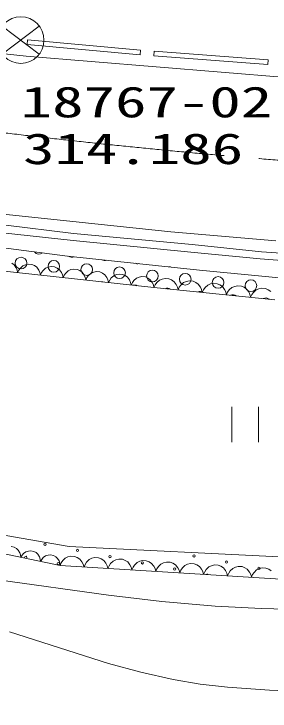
# Model space of a CAD drawing. Units: millimetres, scale not verified. Extents: x 40000 to 680000, y 20000 to 380000.
# Drawn here: x 466778 to 477755, y 239247 to 269059 of the extents above; entities that cross this region are included whole.
import ezdxf
from ezdxf.enums import TextEntityAlignment as Align

# ---------------------------------------------------------------- set-up
doc = ezdxf.new("R2010")
doc.units = ezdxf.units.MM
doc.header["$LTSCALE"] = 1000
doc.linetypes.add('CHAIN', pattern=[18.5, 12, -1.5, 3.5, -1.5])
doc.layers.add('S-SUV', color=7, linetype='Continuous', lineweight=13)
doc.layers.add('S-SUV-ROAD', color=7, linetype='Continuous', lineweight=13)
doc.styles.add('ＭＳ ゴシック', font='')
doc.styles.get('ＭＳ ゴシック').set_extended_font_data('MS Gothic')

# ---------------------------------------------------------------- blocks, each defined once
blk = doc.blocks.new('BUHIN1')
at = {"color": 7, "linetype": 'Continuous', "lineweight": 13}
for p, q in [((-701, -708), (696, 709)), ((-489, 868), (484, -867))]:
    blk.add_line(p, q, dxfattribs=at)
blk.add_circle((0, 0), 995, dxfattribs=at)

msp = doc.modelspace()

# ---------------------------------------------------------------- linework, layer by layer
at = {"layer": 'S-SUV'}
for p, q in [((467302, 267249), (456400, 268391)), ((472188, 267308), (467344, 267747)), ((472206, 267507), (467362, 267947)), ((477672, 267095), (472788, 267469)), ((485417, 265761), (467302, 267249)), ((477657, 266895), (472773, 267270)), ((473495, 259740), (466190, 260509)), ((466311, 260036), (469333, 259669)), ((469313, 259369), (466286, 259703)), ((469333, 259669), (474412, 259194)), ((477996, 259356), (473495, 259740)), ((474363, 258873), (469313, 259369)), ((464977, 259224), (469079, 258703)), ((474412, 259194), (477391, 258892)), ((477333, 258593), (474363, 258873)), ((477391, 258892), (480412, 258655)), ((469079, 258703), (474737, 258107)), ((480376, 258352), (477333, 258593)), ((466783, 258331), (466683, 258401)), ((466866, 258213), (466783, 258331)), ((466914, 258112), (466866, 258213)), ((467056, 258192), (466990, 258104)), ((467163, 258289), (467056, 258192)), ((467276, 258336), (467163, 258289)), ((467394, 258360), (467276, 258336)), ((467545, 258343), (467394, 258360)), ((467656, 258294), (467545, 258343)), ((467756, 258224), (467656, 258294)), ((467840, 258107), (467756, 258224)), ((468136, 258183), (468029, 258086)), ((468249, 258230), (468136, 258183)), ((468368, 258253), (468249, 258230)), ((468518, 258237), (468368, 258253)), ((468629, 258188), (468518, 258237)), ((468730, 258118), (468629, 258188)), ((472778, 257358), (465966, 258102)), ((466939, 257996), (466914, 258112)), ((466990, 258104), (466939, 257996)), ((467888, 258006), (467840, 258107)), ((467912, 257890), (467888, 258006)), ((467963, 257997), (467912, 257890)), ((468029, 258086), (467963, 257997)), ((468813, 258001), (468730, 258118)), ((468861, 257899), (468813, 258001)), ((468885, 257783), (468861, 257899)), ((468936, 257891), (468885, 257783)), ((469002, 257980), (468936, 257891)), ((469109, 258076), (469002, 257980)), ((469222, 258123), (469109, 258076)), ((469341, 258147), (469222, 258123)), ((469492, 258131), (469341, 258147)), ((469602, 258082), (469492, 258131)), ((469703, 258012), (469602, 258082)), ((469786, 257894), (469703, 258012)), ((469834, 257793), (469786, 257894)), ((470082, 257970), (469976, 257873)), ((470196, 258017), (470082, 257970)), ((470314, 258041), (470196, 258017)), ((470465, 258024), (470314, 258041)), ((470575, 257975), (470465, 258024)), ((470676, 257905), (470575, 257975)), ((470759, 257788), (470676, 257905)), ((471169, 257910), (471055, 257864)), ((471287, 257934), (471169, 257910)), ((471438, 257918), (471287, 257934)), ((471548, 257869), (471438, 257918)), ((474737, 258107), (484488, 257147)), ((469858, 257677), (469834, 257793)), ((469909, 257785), (469858, 257677)), ((469976, 257873), (469909, 257785)), ((470807, 257687), (470759, 257788)), ((470831, 257571), (470807, 257687)), ((470882, 257678), (470831, 257571)), ((470949, 257767), (470882, 257678)), ((471055, 257864), (470949, 257767)), ((471649, 257799), (471548, 257869)), ((471732, 257681), (471649, 257799)), ((471780, 257580), (471732, 257681)), ((471804, 257464), (471780, 257580)), ((471922, 257661), (471856, 257572)), ((472028, 257757), (471922, 257661)), ((472142, 257804), (472028, 257757)), ((472260, 257828), (472142, 257804)), ((472411, 257812), (472260, 257828)), ((472521, 257763), (472411, 257812)), ((472622, 257693), (472521, 257763)), ((472705, 257575), (472622, 257693)), ((473013, 257671), (472901, 257568)), ((473133, 257722), (473013, 257671)), ((473259, 257749), (473133, 257722)), ((473419, 257732), (473259, 257749)), ((473537, 257681), (473419, 257732)), ((473644, 257608), (473537, 257681)), ((473734, 257484), (473644, 257608)), ((474168, 257618), (474048, 257567)), ((474293, 257644), (474168, 257618)), ((474454, 257628), (474293, 257644)), ((474571, 257577), (474454, 257628)), ((474679, 257504), (474571, 257577)), ((471856, 257572), (471804, 257464)), ((472753, 257474), (472705, 257575)), ((472778, 257358), (472753, 257474)), ((472831, 257473), (472778, 257358)), ((477952, 256837), (472778, 257358)), ((472901, 257568), (472831, 257473)), ((473786, 257377), (473734, 257484)), ((473812, 257254), (473786, 257377)), ((473866, 257369), (473812, 257254)), ((473935, 257463), (473866, 257369)), ((474048, 257567), (473935, 257463)), ((474768, 257380), (474679, 257504)), ((474820, 257272), (474768, 257380)), ((474970, 257359), (474901, 257264)), ((475083, 257463), (474970, 257359)), ((475203, 257514), (475083, 257463)), ((475328, 257540), (475203, 257514)), ((475489, 257524), (475328, 257540)), ((475606, 257473), (475489, 257524)), ((475714, 257399), (475606, 257473)), ((475803, 257275), (475714, 257399)), ((476117, 257359), (476005, 257255)), ((476238, 257409), (476117, 257359)), ((476363, 257436), (476238, 257409)), ((476523, 257420), (476363, 257436)), ((476641, 257369), (476523, 257420)), ((476749, 257295), (476641, 257369)), ((476838, 257171), (476749, 257295)), ((477272, 257305), (477152, 257254)), ((477398, 257332), (477272, 257305)), ((477558, 257315), (477398, 257332)), ((477676, 257264), (477558, 257315)), ((474847, 257149), (474820, 257272)), ((474901, 257264), (474847, 257149)), ((475855, 257168), (475803, 257275)), ((475882, 257045), (475855, 257168)), ((475935, 257160), (475882, 257045)), ((476005, 257255), (475935, 257160)), ((476890, 257064), (476838, 257171)), ((476917, 256941), (476890, 257064)), ((476970, 257056), (476917, 256941)), ((477040, 257151), (476970, 257056)), ((477152, 257254), (477040, 257151)), ((477784, 257191), (477676, 257264)), ((476109, 252251), (476109, 250751)), ((477261, 250751), (477261, 252251)), ((457772, 248279), (469148, 246283)), ((466793, 246253), (466662, 246280)), ((466885, 246200), (466793, 246253)), ((469148, 246283), (478801, 245813)), ((468757, 245467), (466232, 246002)), ((466967, 246130), (466885, 246200)), ((467029, 246020), (466967, 246130)), ((467063, 245927), (467029, 246020)), ((467194, 245985), (467128, 245914)), ((467295, 246061), (467194, 245985)), ((467398, 246091), (467295, 246061)), ((467504, 246102), (467398, 246091)), ((467634, 246074), (467504, 246102)), ((467727, 246022), (467634, 246074)), ((467809, 245952), (467727, 246022)), ((467871, 245842), (467809, 245952)), ((467074, 245824), (467063, 245927)), ((467128, 245914), (467074, 245824)), ((467904, 245749), (467871, 245842)), ((467915, 245646), (467904, 245749)), ((467969, 245735), (467915, 245646)), ((468035, 245807), (467969, 245735)), ((468137, 245882), (468035, 245807)), ((468240, 245913), (468137, 245882)), ((468346, 245924), (468240, 245913)), ((468476, 245896), (468346, 245924)), ((468568, 245844), (468476, 245896)), ((468650, 245774), (468568, 245844)), ((468713, 245664), (468650, 245774)), ((468746, 245571), (468713, 245664)), ((468870, 245679), (468805, 245583)), ((468977, 245786), (468870, 245679)), ((469093, 245840), (468977, 245786)), ((469216, 245872), (469093, 245840)), ((469375, 245862), (469216, 245872)), ((469493, 245816), (469375, 245862)), ((469602, 245748), (469493, 245816)), ((469695, 245629), (469602, 245748)), ((470002, 245723), (469895, 245616)), ((470119, 245778), (470002, 245723)), ((470241, 245809), (470119, 245778)), ((470400, 245799), (470241, 245809)), ((470518, 245753), (470400, 245799)), ((470627, 245685), (470518, 245753)), ((470721, 245566), (470627, 245685)), ((471027, 245660), (470920, 245554)), ((471144, 245715), (471027, 245660)), ((471267, 245746), (471144, 245715)), ((471426, 245736), (471267, 245746)), ((471544, 245691), (471426, 245736)), ((471653, 245622), (471544, 245691)), ((472169, 245652), (472053, 245598)), ((472292, 245683), (472169, 245652)), ((472451, 245674), (472292, 245683)), ((472569, 245628), (472451, 245674)), ((468757, 245467), (468746, 245571)), ((468805, 245583), (468757, 245467)), ((480034, 244777), (468757, 245467)), ((469751, 245525), (469695, 245629)), ((469782, 245405), (469751, 245525)), ((469830, 245520), (469782, 245405)), ((469895, 245616), (469830, 245520)), ((470776, 245462), (470721, 245566)), ((470807, 245342), (470776, 245462)), ((470855, 245457), (470807, 245342)), ((470920, 245554), (470855, 245457)), ((471746, 245503), (471653, 245622)), ((471801, 245400), (471746, 245503)), ((471832, 245279), (471801, 245400)), ((471881, 245395), (471832, 245279)), ((471946, 245491), (471881, 245395)), ((472053, 245598), (471946, 245491)), ((472678, 245559), (472569, 245628)), ((472771, 245441), (472678, 245559)), ((472826, 245337), (472771, 245441)), ((472971, 245428), (472906, 245332)), ((473078, 245535), (472971, 245428)), ((473194, 245590), (473078, 245535)), ((473317, 245621), (473194, 245590)), ((473476, 245611), (473317, 245621)), ((473594, 245565), (473476, 245611)), ((473703, 245497), (473594, 245565)), ((473796, 245378), (473703, 245497)), ((473852, 245274), (473796, 245378)), ((473996, 245366), (473931, 245269)), ((474103, 245472), (473996, 245366)), ((474219, 245527), (474103, 245472)), ((474342, 245558), (474219, 245527)), ((474501, 245548), (474342, 245558)), ((474619, 245502), (474501, 245548)), ((474728, 245434), (474619, 245502)), ((474821, 245315), (474728, 245434)), ((475128, 245409), (475021, 245303)), ((475245, 245464), (475128, 245409)), ((475367, 245495), (475245, 245464)), ((475526, 245485), (475367, 245495)), ((475644, 245440), (475526, 245485)), ((475753, 245371), (475644, 245440)), ((475847, 245252), (475753, 245371)), ((476270, 245401), (476153, 245347)), ((476393, 245432), (476270, 245401)), ((476552, 245423), (476393, 245432)), ((476670, 245377), (476552, 245423)), ((476779, 245308), (476670, 245377)), ((477418, 245370), (477295, 245339)), ((477577, 245360), (477418, 245370)), ((477695, 245314), (477577, 245360)), ((472858, 245217), (472826, 245337)), ((472906, 245332), (472858, 245217)), ((473883, 245154), (473852, 245274)), ((473931, 245269), (473883, 245154)), ((474877, 245211), (474821, 245315)), ((474908, 245091), (474877, 245211)), ((474956, 245206), (474908, 245091)), ((475021, 245303), (474956, 245206)), ((475902, 245149), (475847, 245252)), ((475933, 245028), (475902, 245149)), ((475981, 245144), (475933, 245028)), ((476046, 245240), (475981, 245144)), ((476153, 245347), (476046, 245240)), ((476872, 245190), (476779, 245308)), ((476927, 245086), (476872, 245190)), ((476958, 244966), (476927, 245086)), ((477007, 245081), (476958, 244966)), ((477072, 245177), (477007, 245081)), ((477179, 245284), (477072, 245177)), ((477295, 245339), (477179, 245284)), ((477804, 245246), (477695, 245314)), ((465886, 244894), (470838, 244200)), ((470838, 244200), (473113, 243939)), ((473113, 243939), (475403, 243738)), ((475403, 243738), (477388, 243626)), ((477388, 243626), (479386, 243574)), ((470826, 241286), (466592, 242630)), ((472210, 240915), (470826, 241286)), ((473605, 240603), (472210, 240915)), ((474765, 240402), (473605, 240603)), ((475932, 240262), (474765, 240402)), ((477724, 240141), (475932, 240262)), ((479514, 240080), (477724, 240141))]:
    msp.add_line(p, q, dxfattribs=at)
for centre, radius in [((467082, 258403), 249), ((468489, 258265), 249), ((469897, 258127), 249), ((471304, 257990), 249), ((472712, 257852), 249), ((474119, 257714), 249), ((475527, 257576), 249), ((476934, 257439), 249), ((468114, 246379), 49.7), ((469503, 246114), 49.7), ((470892, 245850), 49.7), ((474498, 245883), 49.7), ((475887, 245619), 49.7), ((468676, 245552), 49.7), ((472281, 245585), 49.7), ((473671, 245321), 49.7), ((477276, 245354), 49.7)]:
    msp.add_circle(centre, radius, dxfattribs=at)
at = {"layer": 'S-SUV', "linetype": 'CHAIN'}
msp.add_arc((501940, 561857), 300000, 262.70607, 281.43567, dxfattribs=at)
at = {"layer": 'S-SUV'}
for centre, radius, start, end in [((467854, 259037), 249, 218.2558, 307.2619), ((469262, 258900), 249, 233.7079, 294.2743), ((470669, 258762), 249, 238.8663, 289.1159), ((472077, 258624), 249, 245.294, 282.6882), ((473484, 258487), 249, 255.5115, 272.4707), ((470531, 257355), 249, 77.6856, 89.8402), ((471939, 257217), 249, 62.182, 105.3438), ((473346, 257079), 249, 56.5845, 111.9125), ((474754, 256942), 249, 54.636, 113.861), ((476161, 256804), 249, 52.7977, 115.6993), ((477569, 256666), 249, 51.0512, 117.4458), ((499763, 638756), 410314, 252.08458, 279.61539), ((467287, 245817), 49.7, 300.1221, 215.9646), ((475060, 245056), 49.7, 27.0661, 145.9304)]:
    msp.add_arc(centre, radius, start, end, dxfattribs=at)
at = {"layer": 'S-SUV-ROAD'}
for p, q in [((467362, 267947), (467344, 267747)), ((472206, 267507), (472188, 267308)), ((472788, 267469), (472773, 267270)), ((477672, 267095), (477657, 266895))]:
    msp.add_line(p, q, dxfattribs=at)

# ---------------------------------------------------------------- block references
at = {"layer": 'S-SUV', "rotation": 277.66056}
msp.add_blockref('BUHIN1', (467071, 267940), dxfattribs=at)

# ---------------------------------------------------------------- texts
at = {"layer": 'S-SUV', "style": 'ＭＳ ゴシック', "width": 1.5}
for s, p in [('18767-02', (467071, 264240)), ('314.186', (467171, 262240))]:
    msp.add_text(s, height=1320, dxfattribs=at).set_placement(p, align=Align.BOTTOM_LEFT)

doc.saveas('drawing.dxf')
